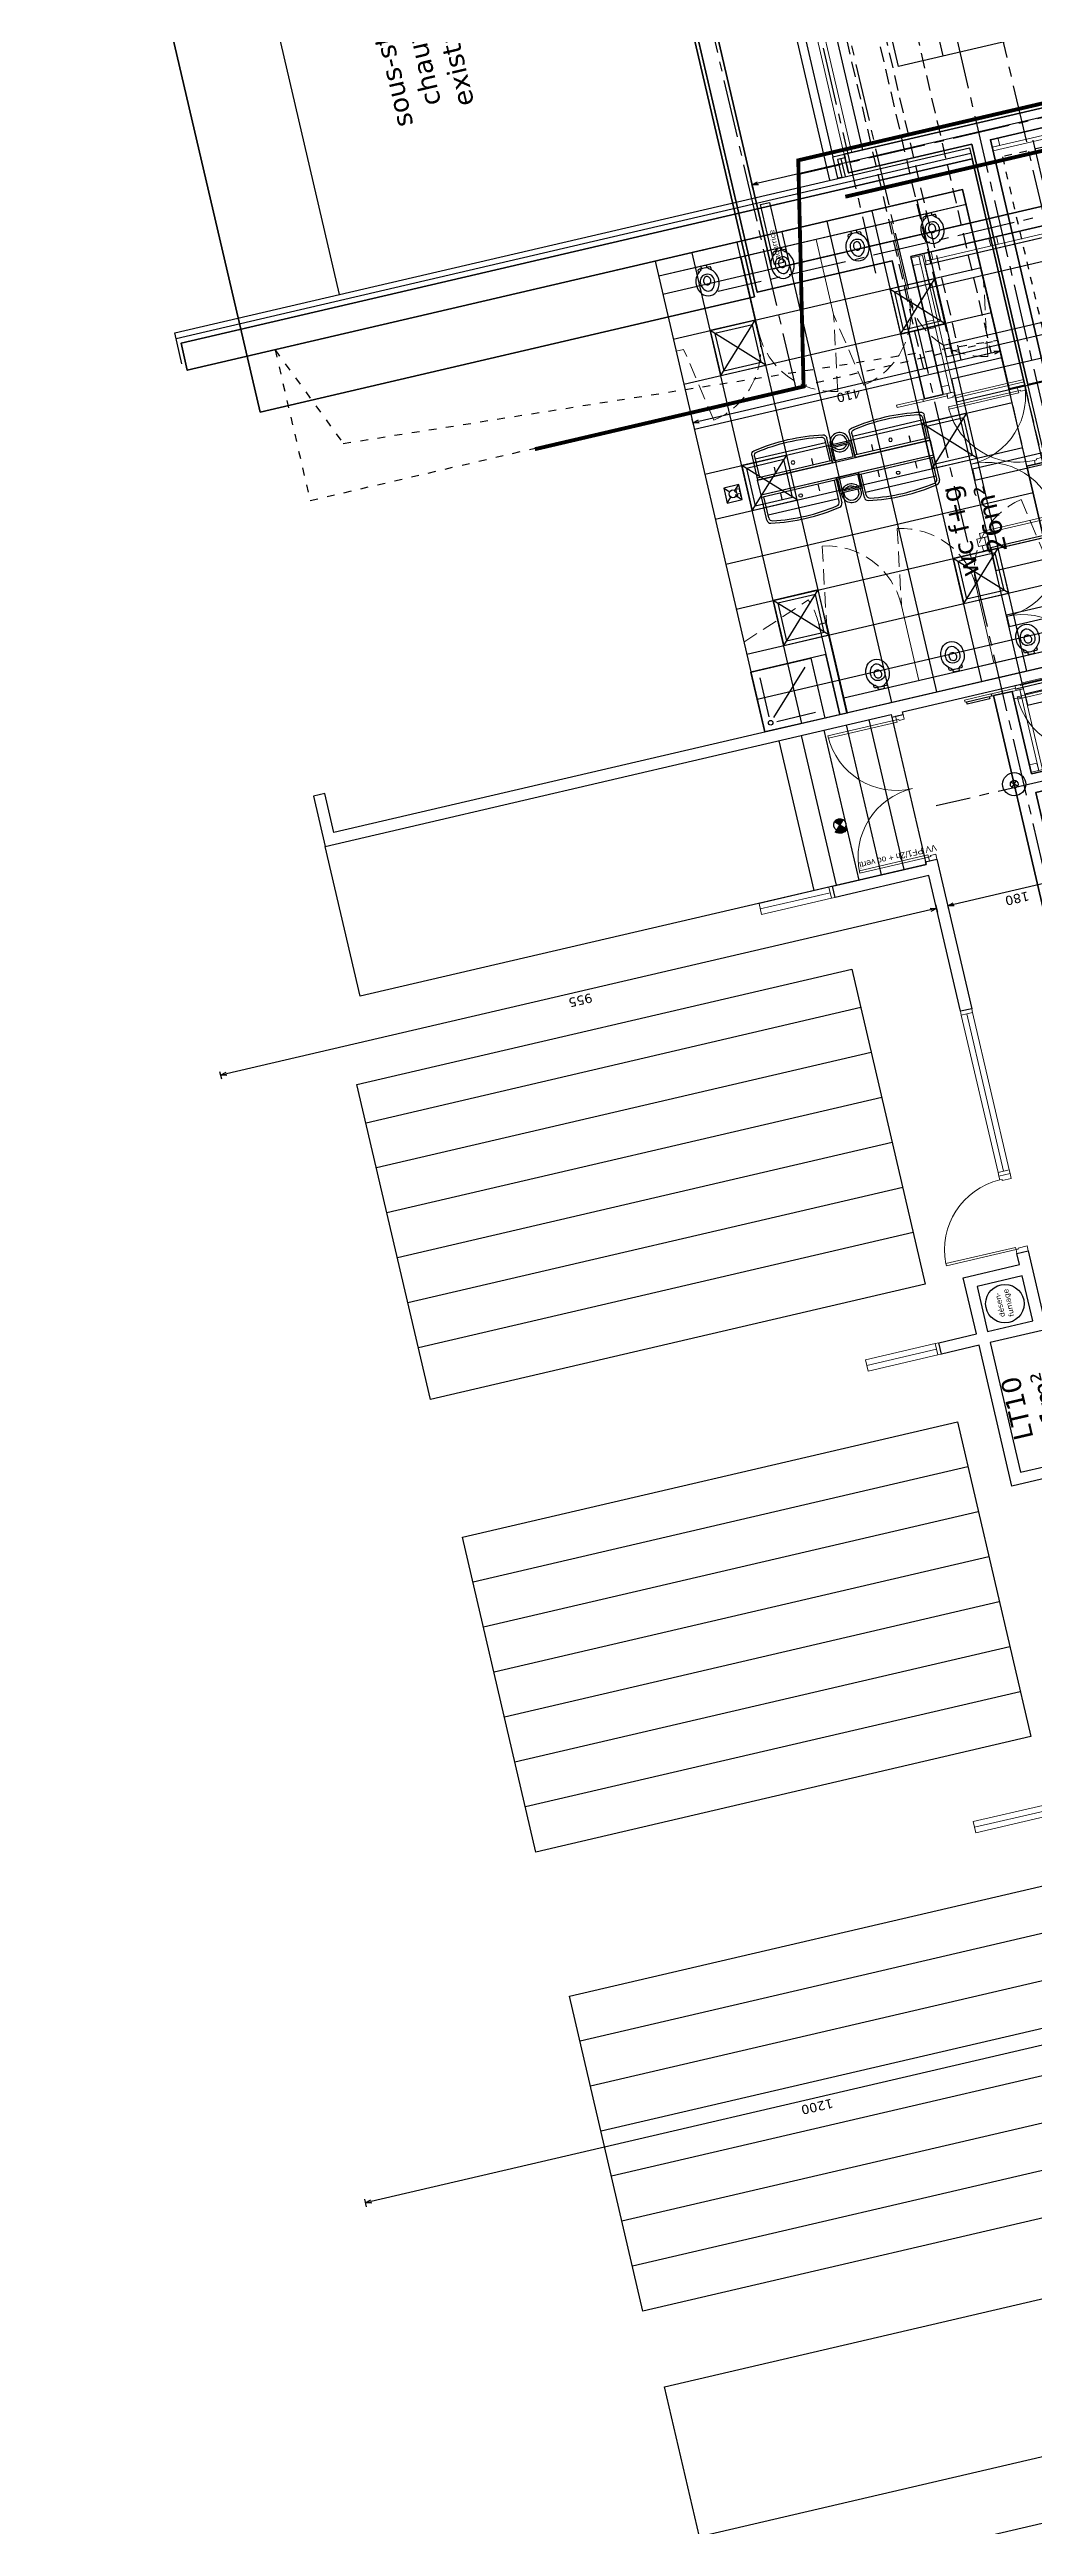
# Model space of a CAD drawing. Header units: metres. Extents: x -49 to 867749, y -579737 to 170817.
# Drawn here: x 867366.76 to 867379.56, y -409044.26 to -409012.08 of the extents above; entities that cross this region are included whole.
import ezdxf
from ezdxf.enums import TextEntityAlignment as Align

# ---------------------------------------------------------------- set-up
doc = ezdxf.new("R2010")
doc.units = ezdxf.units.M
doc.header["$MEASUREMENT"] = 0
doc.header["$PDMODE"] = 3
doc.header["$PDSIZE"] = 0.1
for name, pattern in [('01', [0.15, 0.1, -0.05]), ('02', [0.28, 0.2, -0.08]), ('AXES2', [1.125, 0.75, -0.125, 0.125, -0.125]), ('CACHE2', [0.1875, 0.125, -0.0625]), ('POINTILLE', [0.25, 0, -0.25])]:
    doc.linetypes.add(name, pattern=pattern)
for name, color, linetype in [('00-AXE-0.00', 14, 'AXES2'), ('01-CLOISON-0.25', 3, 'Continuous'), ('01-DOUBLAGE-0.0x', 6, 'Continuous'), ('01-ISOL-0.08', 43, 'ISOLATION'), ('01-SANITAIRE-0.15', 44, 'Continuous'), ('02-VU-CACHE-01-0.10', 133, '01'), ('06-COT-50&100-0.20', 2, 'Continuous'), ('06-TXT-DETAILS-DIVERS-02.20', 2, 'Continuous'), ('06-TXT-DIVERS-0.20', 70, 'Continuous'), ('06-TXT-ETIQUETTES SURFACES', 210, 'Continuous'), ('07-CHAUFFAGE-0.13', 210, 'Continuous'), ('07-PLAFONDS-0.13', 5, 'Continuous'), ('07-SOLS-0.13', 211, 'Continuous'), ('08-VU-0.08', 56, 'Continuous'), ('08-VU-0.13', 44, 'Continuous'), ('08-VU-0.20', 32, 'Continuous')]:
    doc.layers.add(name, color=color, linetype=linetype)
doc.layers.add('01-BETON-0.40', color=4, linetype='Continuous', lineweight=40)
doc.layers.add('01-MEN-CP-0.15', color=2, linetype='Continuous', lineweight=18)
doc.styles.add('COT', font='verdana.ttf')
doc.styles.add('locaux 100', font='verdana.ttf', dxfattribs={"height": 0.22})
doc.styles.add('locaux 20', font='verdana.ttf', dxfattribs={"height": 0.07})
doc.styles.get("Standard").update_dxf_attribs({"font": 'arial.ttf'})
doc.linetypes.add('ISOLATION', pattern='A,0.0001,-0.1,[134,ltypeshp.shx,S=0.1,R=0,X=-0.1,Y=0],-0.2,[134,ltypeshp.shx,S=0.1,R=180,X=0.1,Y=0],-0.1', length=0.4001)
doc.dimstyles.new('COT50', dxfattribs={"dimtxt": 0.12, "dimasz": 0.08, "dimexe": 0.05, "dimexo": 0, "dimgap": 0.05, "dimtad": 1, "dimdec": 0, "dimlfac": 100, "dimzin": 0, "dimdsep": 46, "dimtxsty": 'COT', "dimblk": 'OPEN30', "dimcen": 0.04, "dimdle": 0.05, "dimclrd": 256, "dimclre": 256, "dimclrt": 6, "dimadec": 0, "dimazin": 0, "dimtm": 1e-09, "dimtfac": 1, "dimtdec": 0, "dimtmove": 1, "dimatfit": 0, "dimldrblk": 'OPEN30', "dimfxl": 0.05, "dimfxlon": 1, "dimtolj": 1, "dimtzin": 0, "dimlwd": -1, "dimlwe": -1, "dimarcsym": 0})

# ---------------------------------------------------------------- blocks, each defined once
blk = doc.blocks.new('Douche80')
for p, q in [((0.1, 0.18), (0.1, 0.7)), ((0.157, 0.157), (0.7, 0.7)), ((0.18, 0.1), (0.7, 0.1))]:
    blk.add_line(p, q)
blk.add_lwpolyline([(0, 0), (0, 0.8), (0.8, 0.8), (0.8, 0)], close=True)
blk.add_circle((0.1, 0.1), 0.03)
blk = doc.blocks.new('LAVD')
for p, q in [((500, 0), (-500, 0)), ((-500, -334), (-500, 0)), ((500, -30), (-500, -30)), ((-470, -309), (-470, -30)), ((470, -275), (-470, -275)), ((-250, -30), (-250, -116)), ((250, -30), (250, -116)), ((470, -309), (470, -30)), ((500, 0), (500, -334))]:
    blk.add_line(p, q)
blk.add_circle((0, -120), 22.5)
for centre, radius, start, end in [((-420, -309), 50, 180, 260.3265), ((420, -309), 50, 279.6735, 0), ((-450, -334), 50, 180, 259.6282), ((0, 2125), 2550, 259.6282, 280.3718), ((0, 2155), 2550, 260.3265, 279.6735), ((450, -334), 50, 280.3718, 0)]:
    blk.add_arc(centre, radius, start, end)
blk = doc.blocks.new('b-poub-essui1')
for points in [[(0, -0.3), (0.21, -0.3), (0.21, 0), (0, 0)], [(0.02, -0.28), (0.19, -0.28), (0.19, -0.02), (0.02, -0.02)]]:
    blk.add_lwpolyline(points, close=True)
for radius, start, end in [(0.125, 76.1135, 283.8865), (0.095, 71.5915, 288.4085), (0.125, 293.5782, 66.4218), (0.095, 301.7569, 58.2431)]:
    blk.add_arc((-0.03, -0.15), radius, start, end)
blk = doc.blocks.new('siphon de sol')
for p, q in [((-0.1, 0.1), (-0.035, 0.035)), ((0.1, 0.1), (0.035, 0.035)), ((-0.035, -0.035), (-0.1, -0.1)), ((0.035, -0.035), (0.1, -0.1))]:
    blk.add_line(p, q)
blk.add_lwpolyline([(-0.1, -0.1), (0.1, -0.1), (0.1, 0.1), (-0.1, 0.1)], close=True)
blk.add_circle((0, 0), 0.05)
at = {"insert": (-0.001, -0.059), "char_height": 0.07, "width": 0.90213, "attachment_point": 5, "rotation": 360, "style": 'locaux 20'}
blk.add_mtext('SS', dxfattribs=at)
blk = doc.blocks.new('_Open30')
at = {"color": 0, "linetype": 'ByBlock', "lineweight": -2}
for p, q in [((-1, 0.27), (0, 0)), ((0, 0), (-1, -0.27)), ((0, 0), (-1, 0))]:
    blk.add_line(p, q, dxfattribs=at)
blk = doc.blocks.new('*D175')
at = {"layer": '06-COT-50&100-0.20', "transparency": 16777216}
for p, q in [((867380.103, -409022.817), (867378.506, -409023.189)), ((867380.17, -409022.75), (867380.193, -409022.847)), ((867378.417, -409023.158), (867378.44, -409023.256))]:
    blk.add_line(p, q, dxfattribs=at)
at = {"layer": 'Defpoints', "color": 0, "transparency": 16777216}
for p in [(867380.086, -409022.389), (867378.295, -409022.636), (867378.428, -409023.207)]:
    blk.add_point(p, dxfattribs=at)
at = {"layer": '06-COT-50&100-0.20', "transparency": 16777216, "xscale": 0.08, "yscale": 0.08, "zscale": 0.08}
for p, rotation in [((867380.181, -409022.798), 13.12127038304243), ((867378.428, -409023.207), 193.1212703830424)]:
    blk.add_blockref('_Open30', p, dxfattribs=dict(at, rotation=rotation))
at = {"layer": '06-COT-50&100-0.20', "color": 6, "transparency": 16777216, "insert": (867379.33, -409023.112), "char_height": 0.12, "attachment_point": 5, "rotation": 193.1213, "style": 'COT'}
blk.add_mtext('\\A1;180', dxfattribs=at)
blk = doc.blocks.new('*D176')
at = {"layer": '06-COT-50&100-0.20', "transparency": 16777216}
for p, q in [((867378.204, -409023.259), (867369.059, -409025.391)), ((867378.271, -409023.192), (867378.294, -409023.29)), ((867368.97, -409025.36), (867368.993, -409025.458))]:
    blk.add_line(p, q, dxfattribs=at)
at = {"layer": 'Defpoints', "color": 0, "transparency": 16777216}
for p in [(867378.183, -409022.816), (867368.882, -409024.984), (867368.981, -409025.409)]:
    blk.add_point(p, dxfattribs=at)
at = {"layer": '06-COT-50&100-0.20', "transparency": 16777216, "xscale": 0.08, "yscale": 0.08, "zscale": 0.08}
for p, rotation in [((867378.282, -409023.241), 13.12127038304243), ((867368.981, -409025.409), 193.1212703830424)]:
    blk.add_blockref('_Open30', p, dxfattribs=dict(at, rotation=rotation))
at = {"layer": '06-COT-50&100-0.20', "color": 6, "transparency": 16777216, "insert": (867373.657, -409024.435), "char_height": 0.12, "attachment_point": 5, "rotation": 193.1213, "style": 'COT'}
blk.add_mtext('\\A1;955', dxfattribs=at)
blk = doc.blocks.new('P90')
at = {"linetype": 'Continuous'}
for points in [[(-0.05, 0.929), (-0.05, 0), (-0.08, 0), (-0.08, 0.929)], [(-0.965, -0.03), (-0.965, -0.1), (-1.03, -0.1), (-1.03, 0), (-0.98, 0), (-0.98, -0.03)], [(0, 0), (0, -0.1), (-0.065, -0.1), (-0.065, -0.03), (-0.05, -0.03), (-0.05, 0)]]:
    blk.add_lwpolyline(points, close=True, dxfattribs=at)
blk.add_arc((-0.043, -0.006), 0.937, 92.2388, 179.6062, dxfattribs=at)
at = {"linetype": 'Continuous', "text_generation_flag": 6}
blk.add_attdef('TEXTE', text='', height=0.08, rotation=90, dxfattribs=at).set_placement((-0.188, 0.469), align=Align.CENTER)
blk = doc.blocks.new('Eclairage-Pl-60x60')
for p, q in [((-0.3, 0.3), (0.3, -0.3)), ((-0.3, -0.3), (0.3, 0.3))]:
    blk.add_line(p, q)
for points in [[(-0.3, -0.3), (0.3, -0.3), (0.3, 0.3), (-0.3, 0.3)], [(-0.25, -0.25), (0.25, -0.25), (0.25, 0.25), (-0.25, 0.25)]]:
    blk.add_lwpolyline(points, close=True)
blk = doc.blocks.new('LuminaireSuspendu')
for p, q in [((-0.035, 0.035), (0.035, -0.035)), ((-0.035, -0.035), (0.035, 0.035))]:
    blk.add_line(p, q)
for radius in [0.15, 0.05]:
    blk.add_circle((0, 0), radius)
blk = doc.blocks.new('Spot-directionnel')
h = blk.add_hatch(color=256)
h.dxf.hatch_style = 1
h.paths.add_polyline_path([(-0.057, 0.057, 0.414214), (-0.057, -0.057), (0, 0)])
h = blk.add_hatch(color=256)
h.dxf.hatch_style = 1
h.paths.add_polyline_path([(0.078, 0.078), (0, 0), (0.078, -0.078, 0.414214)])
for p, q in [((-0.057, -0.057), (0.078, 0.078)), ((-0.057, 0.057), (0.078, -0.078))]:
    blk.add_line(p, q)
for radius, start, end in [(0.08, 45, 315), (0.11, 315, 45)]:
    blk.add_arc((0, 0), radius, start, end)
blk = doc.blocks.new('P180')
for points in [[(-1.85, 0.915), (-1.85, 0), (-1.88, 0), (-1.88, 0.915)], [(-0.08, 0.915), (-0.08, 0), (-0.05, 0), (-0.05, 0.915)], [(0, 0), (0, -0.1), (-0.065, -0.1), (-0.065, -0.03), (-0.05, -0.03), (-0.05, 0)]]:
    blk.add_lwpolyline(points, close=True)
at = {"linetype": 'Continuous'}
blk.add_lwpolyline([(-1.93, 0), (-1.93, -0.1), (-1.865, -0.1), (-1.865, -0.03), (-1.88, -0.03), (-1.88, 0)], close=True, dxfattribs=at)
for centre, start, end in [((-1.88, 0), 0, 90), ((-0.05, 0), 90, 180)]:
    blk.add_arc(centre, 0.915, start, end)
at = {"linetype": 'Continuous', "text_generation_flag": 6}
blk.add_attdef('TEXTE', (-0.188, 0.598), '', height=0.08, rotation=90, dxfattribs=at)
blk = doc.blocks.new('P90-15')
at = {"linetype": 'Continuous'}
for points in [[(-0.05, 0.929), (-0.05, 0), (-0.08, 0), (-0.08, 0.929)], [(-0.965, -0.03), (-0.965, -0.15), (-1.03, -0.15), (-1.03, 0), (-0.98, 0), (-0.98, -0.03)], [(0, 0), (0, -0.15), (-0.065, -0.15), (-0.065, -0.03), (-0.05, -0.03), (-0.05, 0)]]:
    blk.add_lwpolyline(points, close=True, dxfattribs=at)
blk.add_arc((-0.043, -0.006), 0.937, 92.2388, 179.6062, dxfattribs=at)
at = {"linetype": 'Continuous', "text_generation_flag": 6}
blk.add_attdef('TEXTE', text='', height=0.08, rotation=90, dxfattribs=at).set_placement((-0.188, 0.469), align=Align.CENTER)
blk = doc.blocks.new('*D184')
at = {"layer": '06-COT-50&100-0.20', "transparency": 16777216}
for p, q in [((867379.033, -409016.021), (867375.196, -409016.916)), ((867379.099, -409015.954), (867379.122, -409016.052)), ((867375.106, -409016.885), (867375.129, -409016.982))]:
    blk.add_line(p, q, dxfattribs=at)
at = {"layer": 'Defpoints', "color": 0, "transparency": 16777216}
for p in [(867378.667, -409014.098), (867374.674, -409015.029), (867375.118, -409016.934)]:
    blk.add_point(p, dxfattribs=at)
at = {"layer": '06-COT-50&100-0.20', "transparency": 16777216, "xscale": 0.08, "yscale": 0.08, "zscale": 0.08}
for p, rotation in [((867379.111, -409016.003), 13.12127038304243), ((867375.118, -409016.934), 193.1212703830424)]:
    blk.add_blockref('_Open30', p, dxfattribs=dict(at, rotation=rotation))
at = {"layer": '06-COT-50&100-0.20', "color": 6, "transparency": 16777216, "insert": (867377.14, -409016.578), "char_height": 0.12, "attachment_point": 5, "rotation": 193.1213, "style": 'COT'}
blk.add_mtext('\\A1;410', dxfattribs=at)
blk = doc.blocks.new('AID432')
for points, knots in [([(-0.031, 0.032), (-0.033, 0.032), (-0.035, 0.032), (-0.036, 0.033), (-0.036, 0.033), (-0.038, 0.034), (-0.04, 0.035), (-0.041, 0.036), (-0.041, 0.036), (-0.045, 0.042), (-0.051, 0.048), (-0.057, 0.053), (-0.057, 0.053), (-0.064, 0.059), (-0.071, 0.064), (-0.076, 0.067), (-0.076, 0.067), (-0.119, 0.098), (-0.15, 0.152), (-0.15, 0.217), (-0.15, 0.217), (-0.15, 0.316), (-0.088, 0.397), (0, 0.397), (0, 0.397), (0.088, 0.398), (0.15, 0.317), (0.15, 0.217), (0.15, 0.217), (0.15, 0.152), (0.119, 0.099), (0.076, 0.068), (0.076, 0.068), (0.071, 0.065), (0.064, 0.06), (0.057, 0.054), (0.057, 0.054), (0.051, 0.048), (0.045, 0.042), (0.041, 0.037), (0.041, 0.037), (0.04, 0.036), (0.038, 0.034), (0.036, 0.034), (0.036, 0.034), (0.035, 0.033), (0.033, 0.032), (0.031, 0.032), (0.031, 0.032), (0.031, 0.032), (-0.031, 0.032), (-0.031, 0.032)], [0, 0, 0, 0, 0.071429, 0.071429, 0.071429, 0.071439, 0.142857, 0.142857, 0.142857, 0.142867, 0.214286, 0.214286, 0.214286, 0.214296, 0.285714, 0.285714, 0.285714, 0.285724, 0.357143, 0.357143, 0.357143, 0.357153, 0.428571, 0.428571, 0.428571, 0.428581, 0.5, 0.5, 0.5, 0.50001, 0.571429, 0.571429, 0.571429, 0.571439, 0.642857, 0.642857, 0.642857, 0.642867, 0.714286, 0.714286, 0.714286, 0.714296, 0.785714, 0.785714, 0.785714, 0.785724, 0.857143, 0.857143, 0.857143, 0.857153, 1, 1, 1, 1]), ([(0, 0.117), (-0.07, 0.118), (-0.093, 0.164), (-0.093, 0.218), (-0.093, 0.218), (-0.094, 0.272), (-0.051, 0.333), (0, 0.336), (0, 0.336), (0.051, 0.334), (0.094, 0.272), (0.093, 0.219), (0.093, 0.219), (0.093, 0.165), (0.07, 0.119), (0, 0.117)], [0, 0, 0, 0, 0.2, 0.2, 0.2, 0.20001, 0.4, 0.4, 0.4, 0.40001, 0.6, 0.6, 0.6, 0.60001, 1, 1, 1, 1]), ([(-0.086, 0.074), (-0.086, 0.074), (-0.086, 0.044), (-0.086, 0.044), (-0.086, 0.044), (-0.086, 0.037), (-0.08, 0.032), (-0.073, 0.032), (-0.073, 0.032), (-0.073, 0.032), (-0.033, 0.032), (-0.033, 0.032), (-0.033, 0.032), (-0.033, 0.032), (0.031, 0.032), (0.031, 0.032), (0.031, 0.032), (0.031, 0.032), (0.073, 0.032), (0.073, 0.032), (0.073, 0.032), (0.08, 0.032), (0.086, 0.038), (0.086, 0.045), (0.086, 0.045), (0.086, 0.045), (0.086, 0.075), (0.086, 0.075)], [0, 0, 0, 0, 0.125, 0.125, 0.125, 0.12501, 0.25, 0.25, 0.25, 0.25001, 0.375, 0.375, 0.375, 0.37501, 0.5, 0.5, 0.5, 0.50001, 0.625, 0.625, 0.625, 0.62501, 0.75, 0.75, 0.75, 0.75001, 1, 1, 1, 1]), ([(0, 0.145), (-0.025, 0.145), (-0.047, 0.169), (-0.047, 0.2), (-0.047, 0.2), (-0.047, 0.231), (-0.025, 0.256), (0, 0.256), (0, 0.256), (0.025, 0.257), (0.047, 0.232), (0.047, 0.201), (0.047, 0.201), (0.047, 0.169), (0.025, 0.146), (0, 0.145)], [0, 0, 0, 0, 0.2, 0.2, 0.2, 0.20001, 0.4, 0.4, 0.4, 0.40001, 0.6, 0.6, 0.6, 0.60001, 1, 1, 1, 1]), ([(-0.039, 0.032), (-0.039, 0.032), (-0.039, 0.005), (-0.039, 0.005), (-0.039, 0.005), (-0.039, 0.001), (-0.038, 0), (-0.035, 0), (-0.035, 0), (-0.035, 0), (0.035, 0), (0.035, 0), (0.035, 0), (0.038, 0), (0.039, 0.001), (0.039, 0.005), (0.039, 0.005), (0.039, 0.005), (0.039, 0.032), (0.039, 0.032)], [0, 0, 0, 0, 0.166667, 0.166667, 0.166667, 0.166677, 0.333333, 0.333333, 0.333333, 0.333343, 0.5, 0.5, 0.5, 0.50001, 0.666667, 0.666667, 0.666667, 0.666677, 1, 1, 1, 1])]:
    blk.add_open_spline(points, degree=3, knots=knots)
blk = doc.blocks.new('*D838')
at = {"layer": '06-COT-50&100-0.20', "transparency": 16777216}
for p, q in [((867382.538, -409037.287), (867382.561, -409037.385)), ((867382.472, -409037.354), (867370.941, -409040.042)), ((867370.851, -409040.011), (867370.874, -409040.109))]:
    blk.add_line(p, q, dxfattribs=at)
at = {"layer": 'Defpoints', "color": 0, "transparency": 16777216}
for p in [(867382.019, -409035.059), (867370.348, -409037.853), (867370.863, -409040.06)]:
    blk.add_point(p, dxfattribs=at)
at = {"layer": '06-COT-50&100-0.20', "transparency": 16777216, "xscale": 0.08, "yscale": 0.08, "zscale": 0.08}
for p, rotation in [((867382.55, -409037.336), 13.12127038304243), ((867370.863, -409040.06), 193.1212703830424)]:
    blk.add_blockref('_Open30', p, dxfattribs=dict(at, rotation=rotation))
at = {"layer": '06-COT-50&100-0.20', "color": 6, "transparency": 16777216, "insert": (867376.732, -409038.808), "char_height": 0.12, "attachment_point": 5, "rotation": 193.1213, "style": 'COT'}
blk.add_mtext('\\A1;1200', dxfattribs=at)
blk = doc.blocks.new('*D844')
at = {"layer": '06-COT-50&100-0.20', "transparency": 16777216}
for p, q in [((867389.812, -409010.594), (867375.964, -409013.822)), ((867389.902, -409010.624), (867389.879, -409010.527)), ((867375.897, -409013.889), (867375.874, -409013.791))]:
    blk.add_line(p, q, dxfattribs=at)
at = {"layer": 'Defpoints', "color": 0, "transparency": 16777216}
for p in [(867390.146, -409011.674), (867375.886, -409013.84), (867376.142, -409014.938)]:
    blk.add_point(p, dxfattribs=at)
at = {"layer": '06-COT-50&100-0.20', "transparency": 16777216, "xscale": 0.08, "yscale": 0.08, "zscale": 0.08}
for p, rotation in [((867389.89, -409010.576), 13.12127038304243), ((867375.886, -409013.84), 193.1212703830424)]:
    blk.add_blockref('_Open30', p, dxfattribs=dict(at, rotation=rotation))
at = {"layer": '06-COT-50&100-0.20', "color": 6, "transparency": 16777216, "insert": (867382.913, -409012.318), "char_height": 0.12, "attachment_point": 5, "rotation": 193.1213, "style": 'COT'}
blk.add_mtext('\\A1;1438', dxfattribs=at)
blk = doc.blocks.new('A$C6E921B32')
at = {"layer": '07-SOLS-0.13'}
for points in [[(0.879, 2.6), (0.879, 12.831), (0.729, 12.831), (0.729, 2.6)], [(1.929, 2.6), (1.929, 12.831), (1.779, 12.831), (1.779, 2.6)], [(2.829, 2.6), (2.829, 12.831), (2.529, 12.831), (2.529, 2.6)], [(3.879, 2.6), (3.88, 12.831), (3.73, 12.831), (3.729, 2.6)], [(5.079, 2.6), (5.079, 12.831), (4.779, 12.831), (4.779, 2.6)], [(5.529, 2.6), (5.529, 12.831), (5.379, 12.831), (5.379, 2.6)], [(6.6, 2.7), (6.6, 12.831), (6.3, 12.831), (6.3, 2.7)], [(0.879, 0), (0.879, 2.5), (0.729, 2.5), (0.729, 0)], [(1.779, 2.5), (1.779, 0), (1.929, 0), (1.929, 2.5)], [(2.529, 2.5), (2.529, 0), (2.829, 0), (2.829, 2.5)], [(3.729, 2.5), (3.729, 0), (3.879, 0), (3.879, 2.5)], [(4.779, 2.5), (4.779, 0), (5.079, 0), (5.079, 2.5)], [(5.379, 2.5), (5.379, 0), (5.529, 0), (5.529, 2.5)], [(6.3, 2.5), (6.3, 0), (6.6, 0), (6.6, 2.5)]]:
    blk.add_lwpolyline(points, close=True, dxfattribs=at)
at = {"layer": '08-VU-0.08'}
for points in [[(0.729, 4.7), (0, 4.7), (0, 2.7), (0.729, 2.7)], [(1.779, 4.7), (0.879, 4.7), (0.879, 2.7), (1.779, 2.7)], [(2.529, 4.7), (1.929, 4.7), (1.929, 2.7), (2.529, 2.7)], [(3.729, 4.7), (2.829, 4.7), (2.829, 2.7), (3.729, 2.7)], [(3.879, 4.7), (4.779, 4.7), (4.779, 2.7), (3.879, 2.7)], [(5.079, 4.7), (5.379, 4.7), (5.379, 2.7), (5.079, 2.7)], [(5.529, 4.7), (6.3, 4.7), (6.3, 2.7), (5.529, 2.7)]]:
    blk.add_lwpolyline(points, close=True, dxfattribs=at)
at = {"layer": '06-TXT-DETAILS-DIVERS-02.20', "char_height": 0.07, "width": 1.22139, "attachment_point": 4, "rotation": 90, "style": 'locaux 20'}
for insert in [(0.654, 2.754), (1.704, 2.754), (2.454, 2.754), (3.654, 2.754), (4.704, 2.754), (5.304, 2.754), (6.225, 2.754)]:
    blk.add_mtext('tapis-brosse', dxfattribs=dict(at, insert=insert))
at = {"layer": '07-SOLS-0.13', "char_height": 0.07, "width": 1.71911, "rotation": 90, "style": 'locaux 20'}
for s, insert, attachment_point in [('granit gris clair', (0.644, 4.742), 4), ('granit noir', (0.811, 4.742), 4), ('granit gris clair', (1.694, 4.742), 4), ('granit noir', (1.861, 4.742), 4), ('granit gris clair', (2.444, 4.742), 4), ('granit noir', (2.611, 4.742), 4), ('granit gris clair', (3.644, 4.742), 4), ('granit noir', (3.811, 4.742), 4), ('granit gris clair', (4.694, 4.742), 4), ('granit noir', (4.861, 4.742), 4), ('granit gris clair', (5.294, 4.742), 4), ('granit noir', (5.461, 4.742), 4), ('granit gris clair', (6.215, 4.742), 4), ('granit noir', (6.381, 4.742), 4), ('granit gris clair', (0.644, 2.443), 6), ('granit noir', (0.811, 2.443), 6), ('granit gris clair', (1.694, 2.443), 6), ('granit noir', (1.861, 2.443), 6), ('granit gris clair', (2.444, 2.443), 6), ('granit noir', (2.611, 2.443), 6), ('granit gris clair', (3.644, 2.443), 6), ('granit noir', (3.811, 2.443), 6), ('granit gris clair', (4.694, 2.443), 6), ('granit noir', (4.861, 2.443), 6), ('granit gris clair', (5.294, 2.443), 6), ('granit noir', (5.461, 2.443), 6), ('granit gris clair', (6.215, 2.443), 6), ('granit noir', (6.381, 2.443), 6)]:
    blk.add_mtext(s, dxfattribs=dict(at, insert=insert, attachment_point=attachment_point))

msp = doc.modelspace()

# ---------------------------------------------------------------- linework, layer by layer
at = {"layer": '00-AXE-0.00'}
for p, q in [((867387.127, -409048.742), (867376.059, -409001.261)), ((867377.495, -409014.988), (867374.387, -409001.651)), ((867390.947, -409062.588), (867376.903, -409002.336)), ((867386.094, -409050.259), (867375.026, -409002.778)), ((867376.462, -409016.504), (867373.353, -409003.168)), ((867392.376, -409010.006), (867376.479, -409013.712)), ((867391.343, -409011.523), (867375.446, -409015.228)), ((867393.994, -409016.97), (867379.312, -409020.393)), ((867392.961, -409018.487), (867378.279, -409021.91))]:
    msp.add_line(p, q, dxfattribs=at)
at = {"layer": '01-BETON-0.40'}
for points in [[(867376.142, -409014.938), (867379.771, -409014.092), (867379.828, -409014.335), (867377.95, -409014.773), (867378.368, -409016.565), (867378.125, -409016.622), (867377.707, -409014.83), (867375.955, -409015.238), (867374.288, -409008.086), (867376.284, -409007.62), (867376.341, -409007.864), (867374.588, -409008.272), (867376.142, -409014.938)], [(867378.74, -409013.313), (867379.468, -409016.435), (867379.712, -409016.378), (867378.984, -409013.256), (867380.981, -409012.791), (867380.924, -409012.547), (867377.084, -409013.442), (867377.141, -409013.686)], [(867379.663, -409017.447), (867379.458, -409017.495), (867379.856, -409019.201), (867380.061, -409019.153)], [(867379.024, -409020.478), (867384.211, -409042.73), (867384.454, -409042.673), (867384.352, -409042.235), (867386.23, -409041.797), (867386.173, -409041.554), (867384.295, -409041.992), (867379.574, -409021.736), (867381.451, -409021.299), (867381.395, -409021.055), (867379.517, -409021.493), (867379.267, -409020.422), (867379.024, -409020.478)]]:
    msp.add_lwpolyline(points, close=True, dxfattribs=at)
msp.add_lwpolyline([(867378.744, -409013.505), (867368.47, -409015.9), (867368.551, -409016.251), (867378.621, -409013.904), (867379.225, -409016.492), (867379.429, -409016.444), (867378.744, -409013.505)], dxfattribs=at)
at = {"layer": '01-CLOISON-0.25'}
for points in [[(867376.755, -409019.555), (867377.028, -409020.723), (867377.125, -409020.701), (867376.853, -409019.532)], [(867377.849, -409020.722), (867377.841, -409020.688), (867380.139, -409020.152), (867380.162, -409020.25), (867380.308, -409020.216), (867380.251, -409019.972), (867370.454, -409022.256), (867370.336, -409021.749), (867370.19, -409021.783), (867370.342, -409022.436), (867377.695, -409020.722), (867377.703, -409020.756)], [(867378.681, -409020.589), (867378.675, -409020.56), (867378.967, -409020.491), (867378.974, -409020.521)], [(867378.141, -409022.636), (867378.287, -409022.602), (867378.74, -409024.545), (867378.594, -409024.579), (867378.183, -409022.816), (867376.966, -409023.1), (867376.932, -409022.954), (867378.149, -409022.67)], [(867378.981, -409028.883), (867379.374, -409030.568), (867380.056, -409030.409), (867380.09, -409030.555), (867379.262, -409030.748), (867378.835, -409028.917), (867378.348, -409029.031), (867378.314, -409028.885), (867378.801, -409028.771), (867378.631, -409028.041), (867379.361, -409027.87), (867379.327, -409027.724), (867379.473, -409027.69), (867379.712, -409028.713)], [(867379.395, -409028.016), (867378.811, -409028.153), (867378.947, -409028.737), (867379.532, -409028.601)]]:
    msp.add_lwpolyline(points, close=True, dxfattribs=at)
at = {"layer": '01-DOUBLAGE-0.0x'}
msp.add_lwpolyline([(867368.48, -409016.165), (867368.387, -409015.766), (867378.71, -409013.359), (867378.744, -409013.505)], dxfattribs=at)
msp.add_lwpolyline([(867377.003, -409013.757), (867376.938, -409013.476), (867377.084, -409013.442), (867377.095, -409013.491), (867376.998, -409013.514), (867377.052, -409013.746)], close=True, dxfattribs=at)
at = {"layer": '01-ISOL-0.08', "ltscale": 0.15}
msp.add_line((867368.404, -409015.839), (867378.727, -409013.432), dxfattribs=at)
at = {"layer": '01-ISOL-0.08', "ltscale": 0.1}
msp.add_line((867377.101, -409013.735), (867377.046, -409013.502), dxfattribs=at)
at = {"layer": '01-MEN-CP-0.15'}
for p, q in [((867375.994, -409023.249), (867376.9, -409023.038)), ((867379.155, -409026.655), (867378.678, -409024.61)), ((867377.377, -409029.18), (867378.282, -409028.969)), ((867378.775, -409035.179), (867379.681, -409034.968))]:
    msp.add_line(p, q, dxfattribs=at)
for points in [[(867376.437, -409010.667), (867377.072, -409013.394), (867377.17, -409013.371), (867376.534, -409010.644)], [(867380.947, -409012.644), (867380.996, -409012.633), (867381.064, -409012.925), (867379.018, -409013.402), (867379.006, -409013.354), (867381.004, -409012.888)], [(867377.072, -409013.394), (867377.084, -409013.442), (867377.181, -409013.42), (867377.17, -409013.371)], [(867378.984, -409013.256), (867379.006, -409013.354), (867379.104, -409013.331), (867379.081, -409013.233)], [(867378.139, -409014.832), (867379.851, -409014.433), (867379.862, -409014.481), (867378.15, -409014.88)], [(867377.978, -409014.89), (867377.955, -409014.792), (867378.052, -409014.77), (867378.075, -409014.867)], [(867378.052, -409014.77), (867378.466, -409016.542), (867378.514, -409016.531), (867378.101, -409014.758)], [(867378.139, -409014.832), (867378.116, -409014.734), (867378.213, -409014.712), (867378.236, -409014.809)], [(867378.987, -409014.634), (867378.964, -409014.537), (867379.061, -409014.514), (867379.084, -409014.611)], [(867378.171, -409015.718), (867378.148, -409015.62), (867378.245, -409015.598), (867378.268, -409015.695)], [(867377.772, -409016.735), (867378.112, -409016.655), (867378.105, -409016.626), (867377.765, -409016.705)], [(867378.112, -409016.655), (867378.424, -409016.583), (867378.417, -409016.554), (867378.105, -409016.626)], [(867378.368, -409016.565), (867378.345, -409016.468), (867378.443, -409016.445), (867378.466, -409016.542)], [(867378.829, -409018.542), (867378.806, -409018.445), (867378.904, -409018.422), (867378.926, -409018.519)], [(867378.904, -409018.422), (867378.926, -409018.519), (867378.975, -409018.508), (867378.952, -409018.411)], [(867378.655, -409020.564), (867378.995, -409020.485), (867378.988, -409020.456), (867378.648, -409020.535)], [(867379.004, -409020.483), (867379.316, -409020.41), (867379.309, -409020.381), (867378.997, -409020.454)], [(867379.29, -409020.519), (867379.267, -409020.422), (867379.364, -409020.399), (867379.387, -409020.496)], [(867379.364, -409020.399), (867379.61, -409021.451), (867379.658, -409021.439), (867379.413, -409020.388)], [(867379.512, -409021.473), (867379.49, -409021.376), (867379.587, -409021.353), (867379.61, -409021.451)], [(867376.917, -409023.111), (867376.011, -409023.322), (867375.977, -409023.176), (867376.883, -409022.965)], [(867376.917, -409023.111), (867376.966, -409023.1), (867376.932, -409022.954), (867376.883, -409022.965)], [(867378.751, -409024.593), (867378.74, -409024.545), (867378.594, -409024.579), (867378.605, -409024.627)], [(867378.751, -409024.593), (867379.228, -409026.638), (867379.082, -409026.672), (867378.605, -409024.627)], [(867379.228, -409026.638), (867379.239, -409026.687), (867379.093, -409026.721), (867379.082, -409026.672)], [(867378.3, -409029.042), (867377.394, -409029.253), (867377.36, -409029.107), (867378.265, -409028.896)], [(867378.3, -409029.042), (867378.348, -409029.031), (867378.314, -409028.885), (867378.265, -409028.896)], [(867379.698, -409035.041), (867378.792, -409035.252), (867378.758, -409035.106), (867379.664, -409034.895)]]:
    msp.add_lwpolyline(points, close=True, dxfattribs=at)
for points in [[(867377.92, -409015.299), (867377.92, -409015.299), (867377.693, -409014.325), (867378.667, -409014.098), (867378.894, -409015.072)], [(867376.946, -409015.526), (867376.946, -409015.526), (867376.719, -409014.553), (867377.693, -409014.325), (867377.92, -409015.299)], [(867374.998, -409015.98), (867374.901, -409016.003), (867374.674, -409015.029), (867375.745, -409014.78), (867375.972, -409015.753)], [(867375.972, -409015.753), (867375.972, -409015.753), (867375.745, -409014.78), (867376.719, -409014.553), (867376.946, -409015.526)], [(867378.801, -409019.078), (867378.801, -409019.078), (867379.028, -409020.052), (867380.002, -409019.825), (867379.775, -409018.851)], [(867376.853, -409019.532), (867376.853, -409019.532), (867377.08, -409020.506), (867378.054, -409020.279), (867377.827, -409019.305)], [(867377.827, -409019.305), (867377.827, -409019.305), (867378.054, -409020.279), (867379.028, -409020.052), (867378.801, -409019.078)]]:
    msp.add_lwpolyline(points, dxfattribs=at)
at = {"layer": '01-MEN-CP-0.15', "linetype": '02'}
for points in [[(867377.92, -409015.299, 0.36397), (867378.948, -409016.071), (867378.894, -409015.072)], [(867377.92, -409015.299, -0.36397), (867377.339, -409016.446), (867376.946, -409015.526)], [(867375.972, -409015.753, -0.36397), (867375.391, -409016.9), (867374.998, -409015.98)], [(867375.972, -409015.753, 0.36397), (867377, -409016.525), (867376.946, -409015.526)], [(867378.801, -409019.078, -0.36397), (867379.382, -409017.931), (867379.775, -409018.851)], [(867378.801, -409019.078, 0.36397), (867377.772, -409018.307), (867377.827, -409019.305)], [(867377.827, -409019.305, 0.36397), (867376.798, -409018.534), (867376.853, -409019.532)], [(867375.782, -409019.782), (867376.619, -409019.235, -0.087489), (867376.755, -409019.555)]]:
    msp.add_lwpolyline(points, format="xyb", dxfattribs=at)
at = {"layer": '01-SANITAIRE-0.15', "linetype": '02'}
msp.add_lwpolyline([(867397.937, -409052.804), (867396.035, -409044.645), (867393.875, -409043.151), (867386.021, -409009.458), (867385.482, -409009.123), (867377.75, -409010.925), (867377.415, -409011.464), (867378.506, -409016.144), (867378.116, -409016.235), (867376.987, -409011.394), (867377.497, -409010.573), (867385.553, -409008.696), (867386.373, -409009.206), (867394.229, -409042.91), (867396.39, -409044.404), (867398.444, -409053.216), (867397.552, -409054.651), (867392.356, -409055.862), (867392.265, -409055.472), (867397.299, -409054.299), (867398.017, -409053.145)], dxfattribs=at)
at = {"layer": '01-SANITAIRE-0.15', "linetype": 'CACHE2', "const_width": 0.05}
msp.add_lwpolyline([(867373.065, -409017.276), (867376.556, -409016.462), (867376.487, -409013.523), (867391.02, -409010.135)], dxfattribs=at)
at = {"layer": '01-SANITAIRE-0.15', "linetype": '02'}
msp.add_lwpolyline([(867397.376, -409053.039), (867395.504, -409045.007), (867389.677, -409040.978), (867382.633, -409010.761), (867382.095, -409010.426), (867378.35, -409011.299), (867378.015, -409011.838), (867378.992, -409016.03), (867378.603, -409016.121), (867377.588, -409011.767), (867378.098, -409010.947), (867382.165, -409009.999), (867382.985, -409010.509), (867390.031, -409040.737), (867395.858, -409044.766), (867397.803, -409053.11), (867397.173, -409054.123), (867392.22, -409055.277), (867392.129, -409054.888), (867396.921, -409053.771)], close=True, dxfattribs=at)
at = {"layer": '01-SANITAIRE-0.15', "linetype": 'AXES2', "const_width": 0.05}
msp.add_lwpolyline([(867377.098, -409013.996), (867391.156, -409010.719)], dxfattribs=at)
at = {"layer": '01-SANITAIRE-0.15'}
for points in [[(867376.004, -409017.874), (867375.959, -409017.679), (867378.199, -409017.157), (867378.244, -409017.352)], [(867375.872, -409020.171), (867376.054, -409020.95), (867377.028, -409020.723), (867376.846, -409019.944)]]:
    msp.add_lwpolyline(points, close=True, dxfattribs=at)
msp.add_circle((867379.171, -409028.377), 0.25, dxfattribs=at)
at = {"layer": '02-VU-CACHE-01-0.10', "linetype": '02'}
for p, q in [((867379.458, -409017.495), (867379.225, -409016.492)), ((867379.429, -409016.444), (867379.663, -409017.447))]:
    msp.add_line(p, q, dxfattribs=at)
at = {"layer": '02-VU-CACHE-01-0.10'}
msp.add_lwpolyline([(867388.675, -409046.78), (867380.821, -409013.085), (867379.138, -409013.477), (867386.992, -409047.172)], close=True, dxfattribs=at)
at = {"layer": '06-TXT-DETAILS-DIVERS-02.20'}
msp.add_lwpolyline([(867379.532, -409013.26), (867379.654, -409013.782)], dxfattribs=at)
at = {"layer": '06-TXT-DETAILS-DIVERS-02.20', "linetype": 'POINTILLE', "ltscale": 0.5}
msp.add_lwpolyline([(867379.078, -409015.861), (867378.621, -409013.904), (867369.691, -409015.985), (867370.147, -409017.943)], close=True, dxfattribs=at)
msp.add_lwpolyline([(867369.691, -409015.985), (867370.577, -409017.201), (867379.078, -409015.861)], dxfattribs=at)
at = {"layer": '07-CHAUFFAGE-0.13'}
msp.add_lwpolyline([(867376.179, -409014.878), (867375.997, -409014.099), (867376.114, -409014.072), (867376.296, -409014.851)], close=True, dxfattribs=at)
at = {"layer": '07-PLAFONDS-0.13'}
for p, q in [((867378.371, -409012.167), (867376.328, -409003.402)), ((867378.872, -409020.294), (867377.446, -409014.178)), ((867379.456, -409020.158), (867378.03, -409014.041)), ((867374.728, -409015.263), (867378.727, -409014.331)), ((867377.703, -409020.566), (867376.277, -409014.45)), ((867378.287, -409020.43), (867376.862, -409014.314)), ((867376.534, -409020.839), (867375.109, -409014.723)), ((867377.119, -409020.702), (867375.693, -409014.586)), ((867374.864, -409015.847), (867378.862, -409014.915)), ((867375.001, -409016.432), (867378.997, -409015.5)), ((867375.137, -409017.016), (867379.132, -409016.085)), ((867375.273, -409017.6), (867379.267, -409016.669)), ((867375.409, -409018.185), (867379.402, -409017.254)), ((867375.545, -409018.769), (867379.537, -409017.839)), ((867375.682, -409019.353), (867379.671, -409018.423)), ((867375.818, -409019.938), (867379.806, -409019.008)), ((867375.954, -409020.522), (867379.941, -409019.593)), ((867376.818, -409020.926), (867377.272, -409022.874)), ((867377.111, -409020.858), (867377.565, -409022.806)), ((867377.403, -409020.79), (867377.857, -409022.738)), ((867376.234, -409021.063), (867376.688, -409023.01)), ((867376.526, -409020.994), (867376.98, -409022.942)), ((867377.299, -409024.531), (867370.872, -409026.03)), ((867377.436, -409025.116), (867371.008, -409026.614)), ((867377.572, -409025.7), (867371.144, -409027.198)), ((867377.708, -409026.284), (867371.28, -409027.783)), ((867377.844, -409026.869), (867371.417, -409028.367)), ((867377.98, -409027.453), (867371.553, -409028.951)), ((867378.69, -409030.496), (867372.262, -409031.995)), ((867378.826, -409031.081), (867372.398, -409032.579)), ((867378.962, -409031.665), (867372.535, -409033.163)), ((867379.098, -409032.249), (867372.671, -409033.748)), ((867379.235, -409032.834), (867372.807, -409034.332)), ((867379.371, -409033.418), (867372.943, -409034.916)), ((867380.08, -409036.461), (867373.653, -409037.96)), ((867380.217, -409037.046), (867373.789, -409038.544)), ((867380.353, -409037.63), (867373.925, -409039.128)), ((867380.489, -409038.214), (867374.061, -409039.713)), ((867380.625, -409038.799), (867374.197, -409040.297)), ((867380.761, -409039.383), (867374.334, -409040.881))]:
    msp.add_line(p, q, dxfattribs=at)
for points in [[(867377.787, -409012.303), (867375.744, -409003.538), (867379.834, -409002.584), (867381.877, -409011.349)], [(867376.054, -409020.95), (867380.047, -409020.02), (867378.621, -409013.904), (867374.628, -409014.834)], [(867370.796, -409024.384), (867370.342, -409022.436), (867377.695, -409020.722), (867378.149, -409022.67)], [(867370.755, -409025.53), (867377.183, -409024.031), (867378.136, -409028.122), (867371.709, -409029.62)], [(867372.126, -409031.41), (867378.554, -409029.912), (867379.507, -409034.002), (867373.079, -409035.501)], [(867373.516, -409037.375), (867379.944, -409035.877), (867380.898, -409039.967), (867374.47, -409041.466)], [(867375.204, -409044.396), (867374.75, -409042.448), (867382.346, -409040.677), (867382.8, -409042.625)], [(867375.346, -409045.225), (867381.774, -409043.727), (867382.727, -409047.817), (867376.3, -409049.315)]]:
    msp.add_lwpolyline(points, close=True, dxfattribs=at)
at = {"layer": '08-VU-0.08'}
for p, q in [((867379.413, -409020.388), (867378.514, -409016.531)), ((867379.663, -409017.447), (867379.429, -409016.444)), ((867379.702, -409017.438), (867379.468, -409016.435))]:
    msp.add_line(p, q, dxfattribs=at)
at = {"layer": '08-VU-0.13'}
for p, q in [((867374.463, -409002.861), (867376.938, -409013.476)), ((867377.327, -409013.386), (867374.853, -409002.77))]:
    msp.add_line(p, q, dxfattribs=at)
for points in [[(867378.667, -409014.098), (867374.674, -409015.029)], [(867377.08, -409020.506), (867380.002, -409019.825)]]:
    msp.add_lwpolyline(points, dxfattribs=at)
at = {"layer": '08-VU-0.20'}
msp.add_lwpolyline([(867370.528, -409015.267), (867367.802, -409003.545), (867374.125, -409001.905), (867376.893, -409013.783)], dxfattribs=at)
msp.add_lwpolyline([(867366.761, -409005.059), (867373.184, -409003.562), (867375.92, -409015.298), (867369.497, -409016.795)], close=True, dxfattribs=at)
at = {"layer": 'Defpoints'}
msp.add_lwpolyline([(867369.497, -409016.795), (867375.92, -409015.298), (867373.184, -409003.562), (867366.761, -409005.059)], close=True, dxfattribs=at)

# ---------------------------------------------------------------- block references
at = {"rotation": 103.121270379485}
msp.add_blockref('A$C6E921B32', (867392.125, -409018.4), dxfattribs=at)
at = {"layer": '01-MEN-CP-0.15'}
for name, p, rotation in [('P180', (867378.952, -409018.411), 283.121270379485), ('P90', (867379.332, -409016.467), 103.1212703867381), ('P180', (867379.413, -409020.388), 283.121270379485)]:
    msp.add_blockref(name, p, dxfattribs=dict(at, rotation=rotation))
at = {"layer": '01-MEN-CP-0.15', "xscale": -1, "rotation": 103.1212703794849}
for name, p in [('P180', (867380.649, -409022.118)), ('P90-15', (867379.327, -409027.724))]:
    msp.add_blockref(name, p, dxfattribs=at)
at = {"layer": '01-MEN-CP-0.15'}
ref = msp.add_blockref('P180', (867378.19, -409022.624), dxfattribs=dict(at, xscale=-1, rotation=103.121270365736))
ref.add_attrib('TEXTE', 'VV PF1/2h + oc verti', (867378.274, -409022.411), dxfattribs={"layer": '0', "linetype": 'Continuous', "height": 0.08, "rotation": 13.1213, "text_generation_flag": 6})
at = {"layer": '01-SANITAIRE-0.15'}
for name, p, rotation in [('AID432', (867377.206, -409014.439), 193.1212703823545), ('AID432', (867378.18, -409014.212), 193.1212703823545), ('AID432', (867376.232, -409014.666), 193.1212703823545), ('AID432', (867375.258, -409014.893), 193.1212703823545), ('siphon de sol', (867375.639, -409017.856), 103.1212703798635)]:
    msp.add_blockref(name, p, dxfattribs=dict(at, rotation=rotation))
at = {"layer": '01-SANITAIRE-0.15', "yscale": 0.001000000057501432}
for p, xscale, zscale, rotation in [((867377.712, -409017.271), -0.001000000057501432, 0.0009999999999999976, 193.1212699883696), ((867376.446, -409017.566), -0.001000000057501432, 0.0009999999999999976, 193.1212699883696), ((867377.757, -409017.465), 0.001000000057501432, 0.001000000057501432, 13.12126998836956), ((867376.491, -409017.76), 0.001000000057501432, 0.001000000057501432, 13.12126998836956)]:
    msp.add_blockref('LAVD', p, dxfattribs=dict(at, xscale=xscale, zscale=zscale, rotation=rotation))
at = {"layer": '01-SANITAIRE-0.15', "extrusion": (0, 0, -1), "xscale": -1, "zscale": -1}
for name, p, rotation in [('b-poub-essui1', (-867377.177, -409017.18), 76.87872957239342), ('Douche80', (-867376.054, -409020.95), 346.8787296031394)]:
    msp.add_blockref(name, p, dxfattribs=dict(at, rotation=rotation))
at = {"layer": '01-SANITAIRE-0.15', "extrusion": (0, 0, -1), "zscale": -0.9999999999999996, "rotation": 76.87872966825805}
msp.add_blockref('b-poub-essui1', (-867377.318, -409017.783), dxfattribs=at)
at = {"layer": '01-SANITAIRE-0.15', "xscale": -1, "rotation": 13.12127039036461}
for p in [(867379.515, -409019.938), (867378.541, -409020.165), (867377.567, -409020.393)]:
    msp.add_blockref('AID432', p, dxfattribs=at)
at = {"layer": '07-PLAFONDS-0.13', "rotation": 103.1212703798635}
for name, p in [('Eclairage-Pl-60x60', (867378.037, -409015.423)), ('Eclairage-Pl-60x60', (867375.705, -409015.959)), ('Eclairage-Pl-60x60', (867378.451, -409017.168)), ('Eclairage-Pl-60x60', (867376.114, -409017.712)), ('Eclairage-Pl-60x60', (867378.86, -409018.921)), ('Eclairage-Pl-60x60', (867376.522, -409019.465)), ('LuminaireSuspendu', (867379.292, -409021.628))]:
    msp.add_blockref(name, p, dxfattribs=at)
at = {"layer": '07-PLAFONDS-0.13', "xscale": -1, "rotation": 103.1212703798636}
msp.add_blockref('Spot-directionnel', (867377.026, -409022.156), dxfattribs=at)

# ---------------------------------------------------------------- texts
at = {"layer": '01-SANITAIRE-0.15', "insert": (867379.171, -409028.377), "char_height": 0.07, "width": 0.74382, "attachment_point": 5, "rotation": 103.1213, "style": 'locaux 20'}
msp.add_mtext('désen-\\Pfumage', dxfattribs=at)
at = {"layer": '06-TXT-DIVERS-0.20', "char_height": 0.25, "width": 2.37148, "attachment_point": 5, "rotation": 103.1213, "style": 'locaux 100'}
for s, insert in [('sous-station chauffage\\Pexistante 1', (867371.536, -409011.976)), ('wc f+g', (867378.62, -409018.335)), ('LT10', (867379.329, -409029.737))]:
    msp.add_mtext(s, dxfattribs=dict(at, insert=insert))
at = {"layer": '06-TXT-ETIQUETTES SURFACES', "char_height": 0.25, "attachment_point": 5, "rotation": 103.1213, "style": 'locaux 100'}
for s, insert in [('26m²', (867378.982, -409018.179)), ('1m²', (867379.689, -409029.592))]:
    msp.add_mtext(s, dxfattribs=dict(at, insert=insert))
at = {"layer": '07-CHAUFFAGE-0.13', "insert": (867376.226, -409014.816), "char_height": 0.07, "width": 0.15887, "attachment_point": 4, "rotation": 103.1213, "style": 'locaux 20'}
msp.add_mtext('nourrice', dxfattribs=at)

# ---------------------------------------------------------------- dimensions: what is measured, and where the dimension line sits
at = {"layer": '06-COT-50&100-0.20'}
for base, p1, p2, picture, middle in [((867375.886, -409013.84), (867390.146, -409011.674), (867376.142, -409014.938), '*D844', (867382.913, -409012.318)), ((867375.118, -409016.934), (867378.667, -409014.098), (867374.674, -409015.029), '*D184', (867377.14, -409016.578)), ((867378.428, -409023.207), (867380.086, -409022.389), (867378.295, -409022.636), '*D175', (867379.33, -409023.112)), ((867368.981, -409025.409), (867378.183, -409022.816), (867368.882, -409024.984), '*D176', (867373.657, -409024.435)), ((867370.863, -409040.06), (867382.019, -409035.059), (867370.348, -409037.853), '*D838', (867376.732, -409038.808))]:
    dim = msp.add_linear_dim(base=base, p1=p1, p2=p2, angle=193.1213, dimstyle='COT50', dxfattribs=at)
    dim.commit()
    dim.dimension.update_dxf_attribs({"geometry": picture, "text_midpoint": middle})

doc.saveas('drawing.dxf')
